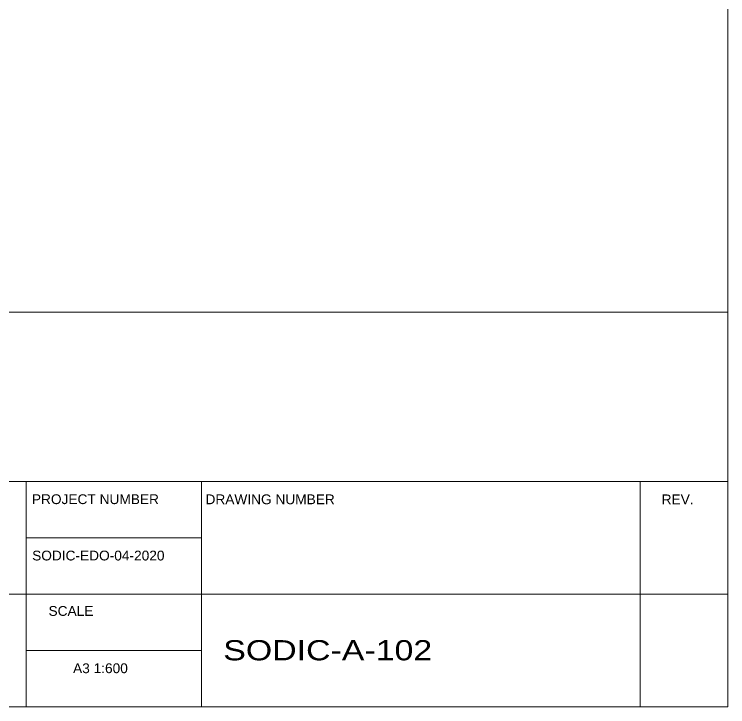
# Model space of a CAD drawing. Extents: x -234346 to 58427, y -132654 to -82394.
# Drawn here: x -28752 to -14601, y -132320 to -118581 of the extents above; entities that cross this region are included whole.
import ezdxf

# ---------------------------------------------------------------- set-up
doc = ezdxf.new("R2010")
doc.units = 0
doc.header["$LTSCALE"] = 8
doc.layers.add('Frame', color=9, linetype='Continuous', lineweight=9)
doc.styles.add('MARI3', font='arial.ttf', dxfattribs={"width": 1.2})
doc.styles.add('TTLB-A0-JeddahDP$0$swis721', font='swiss.ttf')

msp = doc.modelspace()

# ---------------------------------------------------------------- linework, layer by layer
at = {"layer": 'Frame'}
for p, q in [((-14600.9, -132319.9, 0.4), (-14600.9, -83116.9, 0.4)), ((-14600.9, -124494.3), (-84187.9, -124494.3)), ((-14600.9, -127848.1), (-84187.9, -127848.1)), ((-28518.3, -127848.1), (-28518.3, -132319.9)), ((-25038.9, -127848.1), (-25038.9, -132319.9)), ((-16340.6, -127848.1), (-16340.6, -132319.9)), ((-28518.3, -128966), (-25038.9, -128966)), ((-14600.9, -130084), (-42435.7, -130084)), ((-28518.3, -131201.9), (-25038.9, -131201.9)), ((-84187.9, -132319.9, 0.4), (-14600.9, -132319.9, 0.4))]:
    msp.add_line(p, q, dxfattribs=at)

# ---------------------------------------------------------------- texts
at = {"layer": 'Frame', "style": 'MARI3', "width": 1.2}
msp.add_text('SODIC-A-102', height=400.787, dxfattribs=at).set_placement((-24606.8, -131399.6, 0))
at = {"layer": 'Frame', "attachment_point": 8, "style": 'TTLB-A0-JeddahDP$0$swis721'}
for s, insert, char_height in [(' PROJECT NUMBER', (-27180.4, -128302.4), 194.411), ('SODIC-EDO-04-2020', (-27085.2, -129420.3), 194.411), ('SCALE', (-27627.5, -130519.5), 194.41), ('A3 1:600', (-27042.9, -131656.2), 194.41)]:
    msp.add_mtext(s, dxfattribs=dict(at, insert=insert, char_height=char_height))
at = {"layer": 'Frame', "attachment_point": 5, "style": 'TTLB-A0-JeddahDP$0$swis721'}
for s, insert, char_height, width in [('DRAWING NUMBER', (-23677.1, -128206.2), 194.411, 2499.576), ('REV.', (-15594.2, -128206.2), 194.41, 3082.178)]:
    msp.add_mtext(s, dxfattribs=dict(at, insert=insert, char_height=char_height, width=width))

doc.saveas('drawing.dxf')
